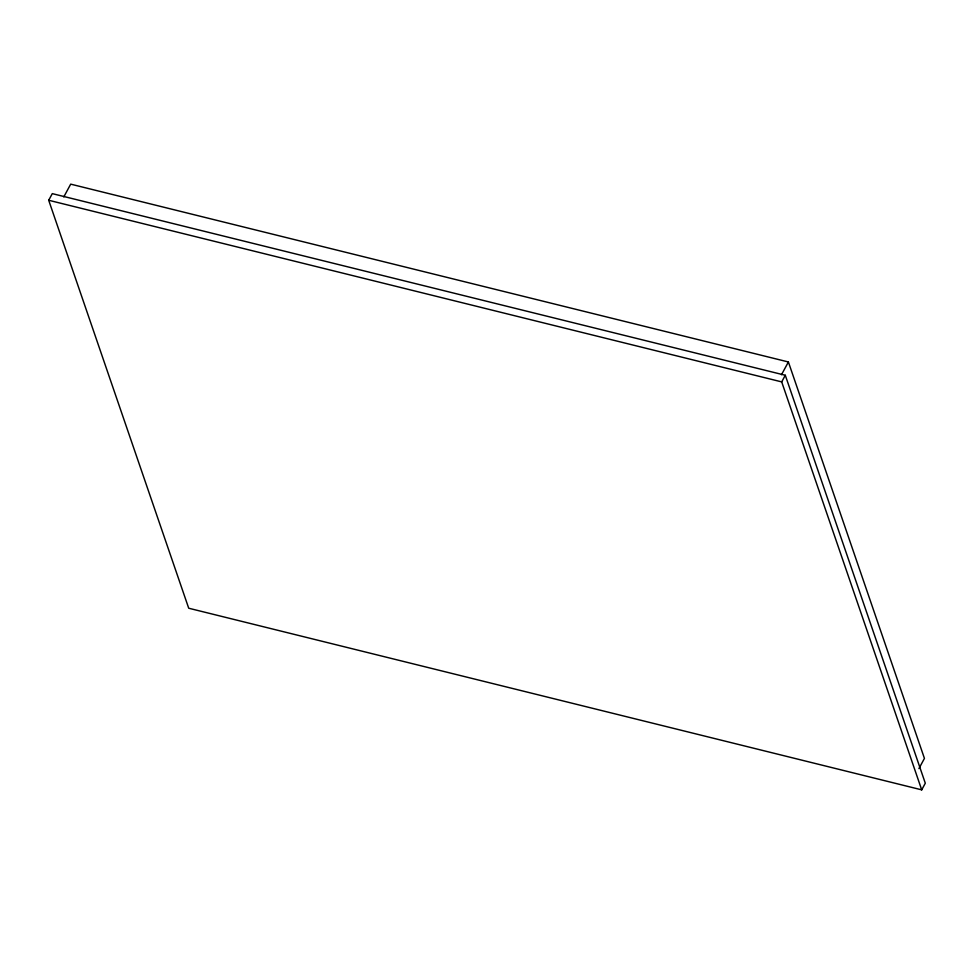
<?xml version="1.0" encoding="UTF-8"?>
<svg xmlns="http://www.w3.org/2000/svg" width="974" height="974" viewBox="0 0 974 974"><rect width="100%" height="100%" fill="white"/><g stroke="black" fill="none" stroke-linecap="round" stroke-linejoin="round"><path stroke-width="1.46" d="M48.7 200.267L52.292 193.631L785.288 375.258L925.3 783.218L921.708 789.853L188.713 608.226L48.7 200.267L781.696 381.893L921.708 789.853M63.797 196.906L70.7 184.147L788.392 361.975L924.436 758.393L918.92 768.596M781.489 374.734L788.392 361.975M781.696 381.893L785.288 375.258"/></g></svg>
